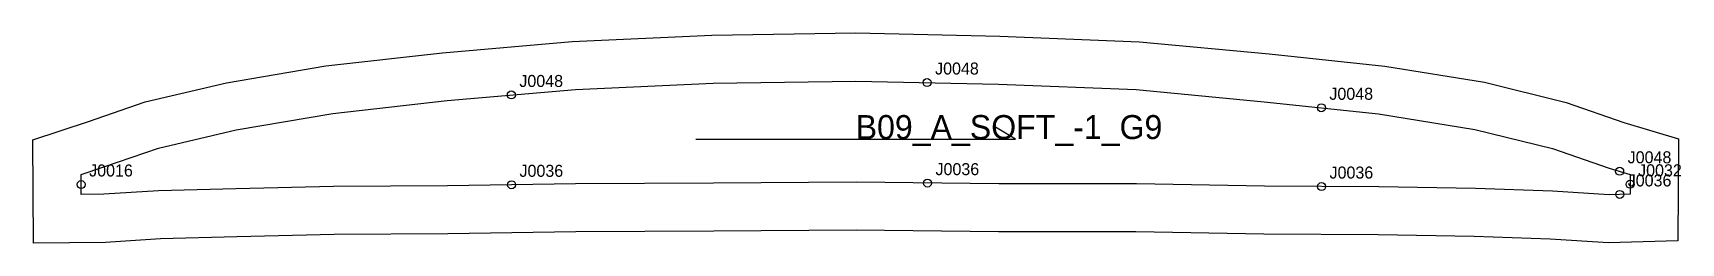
# Model space of a CAD drawing. Header units: millimetres. Extents: x -12 to 400, y -17 to 35.
import ezdxf

# ---------------------------------------------------------------- set-up
doc = ezdxf.new("R2010")
doc.units = ezdxf.units.MM
for name, color, linetype in [('CUT', 1, 'Continuous'), ('GRAIN', 3, 'Continuous'), ('LABEL', 7, 'Continuous'), ('NOTCH', 2, 'Continuous'), ('SEW', 5, 'Continuous')]:
    doc.layers.add(name, color=color, linetype=linetype)

msp = doc.modelspace()

# ---------------------------------------------------------------- linework, layer by layer
at = {"layer": 'CUT'}
msp.add_lwpolyline([(-12.04, 8.64), (1.87, 13.27), (16.03, 18.12), (36.36, 22.88), (61.24, 27.13), (90.39, 30.39), (122.84, 33.24), (157.73, 34.8), (193.79, 35.35), (229.78, 34.59), (264.67, 33.18), (297.12, 30.1), (326.05, 27.04), (351, 23.02), (371.38, 18), (385.84, 13), (399.48, 8.91), (399.32, -16.57), (382, -17.08), (367.44, -16.17), (348.44, -15.52), (324.38, -15.09), (295.81, -14.95), (263.81, -14.35), (229.45, -14.37), (193.8, -13.96), (158.22, -14.19), (123.76, -14.35), (91.75, -14.83), (63.27, -14.98), (38.98, -15.61), (19.87, -16.12), (6.09, -16.96), (-11.91, -17.13), (-12.04, 8.64)], close=True, dxfattribs=at)
at = {"layer": 'GRAIN'}
for p, q in [((153.71, 8.84), (233.71, 8.84)), ((233.71, 8.84), (228.71, 11.84))]:
    msp.add_line(p, q, dxfattribs=at)
at = {"layer": 'NOTCH'}
for centre in [(107.6, 19.86), (211.58, 22.97), (310.19, 16.65), (384.79, 0.79), (0.01, -2.51), (107.64, -2.59), (211.68, -2.17), (310.23, -3.02), (384.8, -4.99), (387.41, -2.46)]:
    msp.add_circle(centre, 1, dxfattribs=at)
at = {"layer": 'SEW'}
msp.add_lwpolyline([(0, 0), (5.71, 1.9), (19.35, 6.57), (38.74, 11.11), (62.92, 15.24), (91.58, 18.45), (123.63, 21.26), (158.09, 22.81), (193.75, 23.35), (229.41, 22.6), (263.86, 21.2), (295.92, 18.16), (324.46, 15.14), (348.61, 11.25), (367.98, 6.48), (382.16, 1.58), (387.43, 0), (387.4, -4.92), (382.19, -5.07), (368.02, -4.18), (348.75, -3.52), (324.52, -3.09), (295.95, -2.95), (263.92, -2.35), (229.52, -2.37), (193.84, -1.96), (158.15, -2.19), (123.65, -2.35), (91.63, -2.83), (63.08, -2.98), (38.66, -3.62), (19.35, -4.13), (5.67, -4.96), (0.03, -5.01)], close=True, dxfattribs=at)

# ---------------------------------------------------------------- texts
at = {"layer": 'LABEL'}
for s, height, p in [('J0048', 3, (109.6, 21.86)), ('J0048', 3, (213.58, 24.97)), ('J0048', 3, (312.19, 18.65)), ('B09_A_SOFT_-1_G9', 6, (193.71, 8.84)), ('J0048', 3, (386.79, 2.79)), ('J0016', 3, (2.01, -0.51)), ('J0036', 3, (109.64, -0.59)), ('J0036', 3, (213.68, -0.17)), ('J0036', 3, (312.23, -1.02)), ('J0036', 3, (386.8, -2.99)), ('J0032', 3, (389.41, -0.46))]:
    msp.add_text(s, height=height, dxfattribs=at).set_placement(p)

doc.saveas('drawing.dxf')
